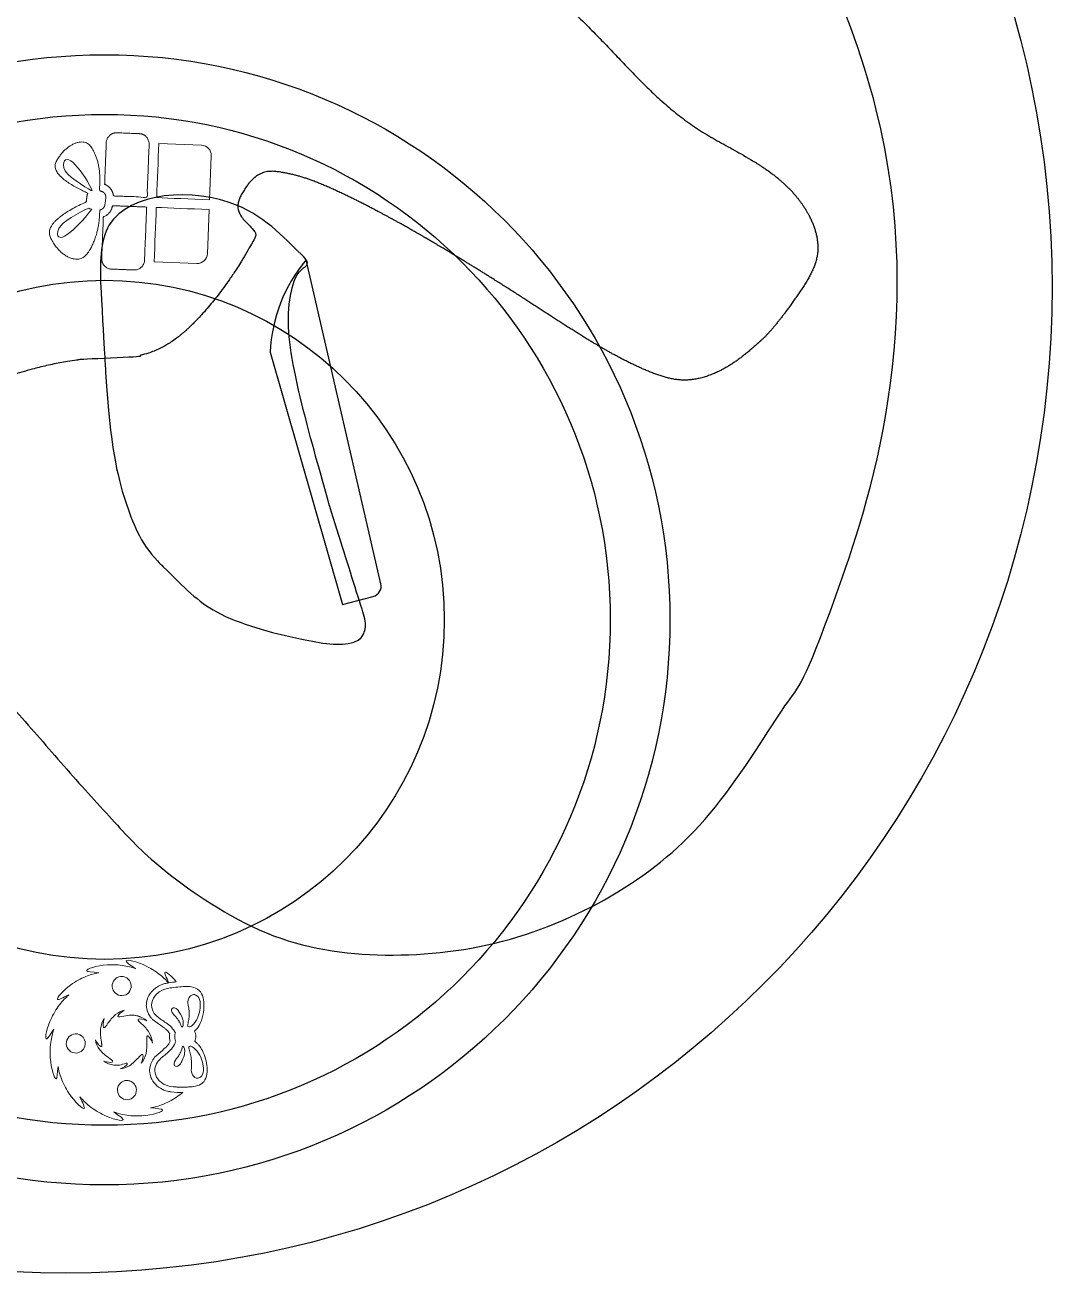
# Model space of a CAD drawing. Header units: inches. Extents: x 17704.8 to 17804.7, y 16344.8 to 16384.9.
# Drawn here: x 17776.35 to 17782.34, y 16364.52 to 16371.81 of the extents above; entities that cross this region are included whole.
import ezdxf

# ---------------------------------------------------------------- set-up
doc = ezdxf.new("R2010")
doc.units = ezdxf.units.IN
doc.header["$MEASUREMENT"] = 0
doc.layers.add('Layer 1', color=7, linetype='Continuous')

msp = doc.modelspace()

# ---------------------------------------------------------------- linework, layer by layer
at = {"color": 3, "linetype": 'ByBlock'}
msp.add_lwpolyline([(17777.7783, 16369.8961), (17778.2009, 16368.4238), (17778.3792, 16368.4716, 0.403566), (17778.424, 16368.546), (17777.9883, 16370.4355, 0.165458)], format="xyb", close=True, dxfattribs=at)
at = {"color": 6, "linetype": 'ByBlock'}
msp.add_circle((17776.5873, 16370.2749), 5.75, dxfattribs=at)
at = {"color": 1, "linetype": 'ByBlock'}
msp.add_circle((17776.8128, 16368.3353), 3.2967, dxfattribs=at)
at = {"color": 4, "linetype": 'ByBlock'}
for radius in [2.9486, 1.9809]:
    msp.add_circle((17776.8128, 16368.3353), radius, dxfattribs=at)
at = {"color": 6, "linetype": 'ByBlock'}
msp.add_rational_spline([(17777.6136, 16370.82), (17777.6914, 16370.9603), (17777.8911, 16370.9535), (17778.2121, 16370.8261), (17778.7303, 16370.5457), (17779.3499, 16370.1533), (17779.835, 16369.8316), (17780.2418, 16369.6932), (17780.4831, 16369.8199), (17780.6207, 16369.9472), (17780.6603, 16369.9829), (17780.7304, 16370.0568), (17780.8391, 16370.2026), (17781.0282, 16370.4924), (17780.8161, 16370.9401), (17780.1695, 16371.1872), (17779.7705, 16371.6765), (17779.303, 16372.1073), (17778.9921, 16372.4726), (17778.6218, 16372.9293), (17778.2621, 16373.4665), (17777.5928, 16373.8049), (17777.0284, 16373.7727), (17776.6936, 16373.7002), (17776.6147, 16373.6793), (17776.5793, 16373.7021), (17776.4203, 16373.8198), (17776.156, 16374.2823), (17776.8162, 16374.3877), (17776.7678, 16374.9727), (17776.2897, 16374.8693), (17776.1364, 16374.542), (17775.6974, 16374.6582), (17775.7957, 16374.8979), (17775.8787, 16375.0599), (17777.1229, 16375.2441), (17778.3218, 16374.9497), (17779.32, 16374.2662), (17781.2376, 16372.9533), (17781.9339, 16370.7362), (17781.1113, 16368.5627), (17781.0597, 16368.4324), (17780.769, 16367.6986), (17779.8689, 16366.4226), (17777.1908, 16366.1777), (17776.3373, 16368.035), (17775.3287, 16368.6339), (17775.1012, 16368.7288), (17775.0388, 16368.7548), (17774.9958, 16368.807), (17774.9822, 16368.8733), (17774.9687, 16368.9396), (17774.9877, 16369.0045), (17775.0349, 16369.0529), (17775.3066, 16369.3319), (17775.5997, 16369.509), (17775.9564, 16369.6572), (17776.4892, 16369.8369), (17776.7095, 16369.856), (17776.9343, 16369.861), (17777.1193, 16369.8844), (17777.3001, 16370.014), (17777.492, 16370.2448), (17777.607, 16370.4168), (17777.6723, 16370.5325), (17777.6909, 16370.5653), (17777.7133, 16370.6074), (17777.5658, 16370.6876), (17777.5948, 16370.7896), (17777.6136, 16370.82)], [1, 1, 1, 1, 1, 1, 1, 1, 1, 1, 1, 1, 1, 1, 1, 1, 1, 1, 1, 1, 1, 1, 1, 1, 1, 1, 1, 1, 1, 1, 1, 1, 1, 1, 1, 0.885228544591, 0.920366118565, 1, 0.857481318467, 0.857481318467, 1, 1, 1, 1, 1, 1, 1, 1, 0.922497371663, 0.922497371663, 1, 0.922497371663, 0.922497371663, 1, 1, 1, 1, 1, 1, 1, 1, 1, 1, 1, 1, 1, 1, 1, 1, 1], degree=3, knots=[0, 0, 0, 0, 1.710387, 4.54001, 9.272422, 15.04233, 20.432762, 21.98995, 25.54254, 26.925176, 26.925176, 26.925176, 29.579626, 31.525456, 34.165646, 38.961754, 45.455559, 49.017588, 52.704216, 56.447516, 61.786876, 66.480898, 72.083872, 73.845241, 73.845241, 73.845241, 73.972394, 74.426244, 74.978713, 75.30928, 75.668833, 76.039993, 76.277563, 76.697495, 76.697495, 76.697495, 77.441905, 77.441905, 77.441905, 78.774155, 78.774155, 78.774155, 79.177587, 81.045537, 82.942634, 85.637435, 86.087993, 86.087993, 86.087993, 87.06197, 87.06197, 87.06197, 88.035948, 88.035948, 88.035948, 93.861676, 95.375634, 96.295981, 96.330561, 96.330561, 96.330561, 96.876234, 97.237002, 97.395151, 97.395151, 97.395151, 97.458018, 97.674056, 97.76577, 97.76577, 97.76577, 97.76577], dxfattribs=at)
at = {"color": 3, "linetype": 'ByBlock'}
msp.add_open_spline([(17777.9767, 16370.4508), (17778.0112, 16370.4103), (17777.9384, 16370.3792), (17777.8696, 16370.1726), (17777.889, 16369.8446), (17778.1229, 16369.0045), (17778.1229, 16369.0045), (17778.1229, 16369.0045), (17778.3011, 16368.4375), (17778.3414, 16368.3118), (17778.3192, 16368.2312), (17778.22, 16368.1735), (17777.8869, 16368.2321), (17777.4416, 16368.3523), (17777.273, 16368.5281), (17777.0272, 16368.7704), (17776.9142, 16369.0577), (17776.8431, 16369.3558), (17776.8137, 16369.8641), (17776.7906, 16370.2775), (17776.7866, 16370.4112), (17776.7743, 16370.8178), (17777.5992, 16370.8777), (17777.8813, 16370.5392), (17777.9767, 16370.4508)], degree=3, knots=[0, 0, 0, 0, 0.437057, 1.614889, 4.555646, 7.531403, 11.515694, 14.296218, 16.228338, 16.943106, 17.234439, 17.995862, 20.484669, 24.616714, 28.191097, 28.503366, 31.385061, 35.014338, 35.364036, 35.364036, 35.364036, 37.969883, 43.290805, 47.107409, 47.107409, 47.107409, 47.107409], dxfattribs=at)
at = {"layer": 'Layer 1', "color": 2, "lineweight": 0}
for points, weights, knots in [([(17777.016, 16371.1713), (17777.016, 16371.1713), (17776.8843, 16371.1765), (17776.8843, 16371.1765), (17776.8518, 16371.1778), (17776.8241, 16371.1521), (17776.8228, 16371.1194), (17776.8228, 16371.1194), (17776.8132, 16370.8754), (17776.8132, 16370.8754), (17776.8426, 16370.8644), (17776.8617, 16370.8394), (17776.8645, 16370.808), (17776.9298, 16370.8055), (17776.9951, 16370.8029), (17777.0604, 16370.8003), (17777.0604, 16370.8003), (17777.0727, 16371.1095), (17777.0727, 16371.1095), (17777.074, 16371.1422), (17777.0485, 16371.17), (17777.016, 16371.1713)], [1, 1, 1, 1, 1, 1, 1, 1, 1, 1, 0.897236636916, 0.897236636916, 1, 1, 1, 1, 1, 1, 1, 1, 1, 1], [0, 0, 0, 0, 1, 1, 1, 2, 2, 2, 3, 3, 3, 4.125261, 4.125261, 4.125261, 5.125261, 5.125261, 5.125261, 6.125261, 6.125261, 6.125261, 7.125261, 7.125261, 7.125261, 7.125261]), ([(17776.5308, 16371.0085), (17776.4922, 16370.9362), (17776.631, 16370.8617), (17776.7153, 16370.8243), (17776.7131, 16370.8205), (17776.7116, 16370.8165), (17776.7109, 16370.8119), (17776.7109, 16370.8119), (17776.7054, 16370.7731), (17776.7054, 16370.7731), (17776.6098, 16370.7302), (17776.4605, 16370.6483), (17776.4961, 16370.5687), (17776.5478, 16370.4532), (17776.6555, 16370.406), (17776.7057, 16370.4643), (17776.747, 16370.5125), (17776.7838, 16370.6062), (17776.7845, 16370.726), (17776.8005, 16370.7281), (17776.8119, 16370.7395), (17776.8142, 16370.7555), (17776.8166, 16370.7695), (17776.8187, 16370.7837), (17776.8203, 16370.7979), (17776.822, 16370.8173), (17776.81, 16370.8327), (17776.7907, 16370.8356), (17776.7876, 16370.8361), (17776.7844, 16370.8365), (17776.7813, 16370.8369), (17776.7966, 16370.9583), (17776.7671, 16371.0539), (17776.7288, 16371.1008), (17776.6868, 16371.1523), (17776.5853, 16371.1106), (17776.5308, 16371.0085)], [1, 1, 1, 1, 1, 1, 1, 1, 1, 1, 1, 1, 1, 1, 1, 1, 1, 1, 1, 0.865917913599, 0.865917913599, 1, 0.999749960957, 0.999749960957, 1, 0.818790837186, 0.818790837186, 1, 0.999822457114, 0.999822457114, 1, 1, 1, 1, 1, 1, 1], [0, 0, 0, 0, 1, 1, 1, 2, 2, 2, 3, 3, 3, 4, 4, 4, 5, 5, 5, 6, 6, 6, 7.290741, 7.290741, 7.290741, 7.34552, 7.34552, 7.34552, 8.855768, 8.855768, 8.855768, 8.901927, 8.901927, 8.901927, 9.901927, 9.901927, 9.901927, 10.901927, 10.901927, 10.901927, 10.901927]), ([(17776.796, 16370.443), (17776.7947, 16370.4103), (17776.8203, 16370.3826), (17776.8528, 16370.3813), (17776.8528, 16370.3813), (17776.9844, 16370.3761), (17776.9844, 16370.3761), (17777.017, 16370.3748), (17777.0446, 16370.4005), (17777.0459, 16370.4331), (17777.0459, 16370.4331), (17777.0582, 16370.7432), (17777.0582, 16370.7432), (17776.9916, 16370.7458), (17776.9251, 16370.7484), (17776.8585, 16370.7511), (17776.8584, 16370.7502), (17776.8582, 16370.7493), (17776.8581, 16370.7484), (17776.8535, 16370.7186), (17776.8342, 16370.6954), (17776.8056, 16370.6856), (17776.8036, 16370.6351), (17776.796, 16370.443), (17776.796, 16370.443)], [1, 1, 1, 1, 1, 1, 1, 1, 1, 1, 1, 1, 1, 1, 1, 1, 0.999999127394, 0.999999127394, 1, 0.904100315766, 0.904100315766, 1, 1, 1, 1], [0, 0, 0, 0, 1, 1, 1, 2, 2, 2, 3, 3, 3, 4, 4, 4, 5, 5, 5, 5.003236, 5.003236, 5.003236, 6.089282, 6.089282, 6.089282, 6.957899, 6.957899, 6.957899, 6.957899])]:
    msp.add_rational_spline(points, weights, degree=3, knots=knots, dxfattribs=at)
for points, knots in [([(17777.3782, 16371.1045), (17777.3782, 16371.1045), (17777.1292, 16371.1144), (17777.1292, 16371.1144), (17777.125, 16371.0089), (17777.1208, 16370.9035), (17777.1166, 16370.7981), (17777.1957, 16370.7949), (17777.3101, 16370.7904), (17777.4246, 16370.7859), (17777.4246, 16370.7859), (17777.4348, 16371.0429), (17777.4348, 16371.0429), (17777.4361, 16371.0754), (17777.4105, 16371.1032), (17777.3782, 16371.1045)], [0, 0, 0, 0, 1, 1, 1, 2, 2, 2, 3, 3, 3, 4, 4, 4, 5, 5, 5, 5]), ([(17776.5746, 16370.9721), (17776.5655, 16371.0221), (17776.5949, 16371.0352), (17776.6287, 16371.0032), (17776.6618, 16370.9722), (17776.7081, 16370.9116), (17776.7401, 16370.8412), (17776.7384, 16370.8409), (17776.7368, 16370.8406), (17776.7352, 16370.8401), (17776.7039, 16370.8576), (17776.5826, 16370.9285), (17776.5746, 16370.9721)], [0, 0, 0, 0, 1, 1, 1, 2, 2, 2, 3, 3, 3, 4, 4, 4, 4]), ([(17776.7379, 16370.7312), (17776.6903, 16370.6662), (17776.6339, 16370.6116), (17776.5953, 16370.5829), (17776.5525, 16370.551), (17776.5245, 16370.5656), (17776.5456, 16370.6174), (17776.561, 16370.6556), (17776.6659, 16370.7107), (17776.7204, 16370.7373), (17776.7245, 16370.7345), (17776.7292, 16370.7325), (17776.7345, 16370.7317), (17776.7345, 16370.7317), (17776.7379, 16370.7312), (17776.7379, 16370.7312)], [0, 0, 0, 0, 1, 1, 1, 2, 2, 2, 3, 3, 3, 4, 4, 4, 5, 5, 5, 5]), ([(17777.4121, 16370.4709), (17777.4121, 16370.4709), (17777.4223, 16370.7287), (17777.4223, 16370.7287), (17777.3079, 16370.7333), (17777.1934, 16370.7378), (17777.1144, 16370.7409), (17777.1102, 16370.6352), (17777.106, 16370.5295), (17777.1018, 16370.4239), (17777.1018, 16370.4239), (17777.3508, 16370.414), (17777.3508, 16370.414), (17777.3832, 16370.4127), (17777.4108, 16370.4384), (17777.4121, 16370.4709)], [0, 0, 0, 0, 1, 1, 1, 2, 2, 2, 3, 3, 3, 4, 4, 4, 5, 5, 5, 5]), ([(17777.0808, 16366.0177), (17777.0714, 16366.0299), (17777.0646, 16366.0431), (17777.0606, 16366.0571), (17777.059, 16366.0627), (17777.0579, 16366.0683), (17777.0572, 16366.074), (17777.0569, 16366.0767), (17777.0565, 16366.0794), (17777.0564, 16366.0821), (17777.0562, 16366.0853), (17777.0562, 16366.0885), (17777.0563, 16366.0917), (17777.0576, 16366.128), (17777.0771, 16366.1628), (17777.1098, 16366.1871), (17777.1116, 16366.1885), (17777.1135, 16366.1898), (17777.1153, 16366.1911), (17777.1305, 16366.2016), (17777.1475, 16366.2084), (17777.165, 16366.213), (17777.1719, 16366.2148), (17777.1788, 16366.2162), (17777.1858, 16366.2174), (17777.1771, 16366.2277), (17777.1621, 16366.2435), (17777.1424, 16366.26), (17777.1192, 16366.2795), (17777.0895, 16366.2991), (17777.0596, 16366.3139), (17776.9997, 16366.344), (17776.9412, 16366.3554), (17776.938, 16366.3462), (17776.9354, 16366.3395), (17776.9608, 16366.3231), (17776.9929, 16366.3004), (17776.9927, 16366.3005), (17776.9925, 16366.3006), (17776.9923, 16366.3006), (17776.9812, 16366.305), (17776.9575, 16366.3127), (17776.9278, 16366.3177), (17776.8981, 16366.3228), (17776.8627, 16366.3248), (17776.8296, 16366.3225), (17776.7629, 16366.3182), (17776.7067, 16366.2983), (17776.7084, 16366.2887), (17776.7095, 16366.2816), (17776.7395, 16366.2802), (17776.7784, 16366.2769), (17776.7783, 16366.2768), (17776.7781, 16366.2768), (17776.7779, 16366.2768), (17776.7661, 16366.2749), (17776.7418, 16366.2696), (17776.7136, 16366.2588), (17776.6854, 16366.2482), (17776.6538, 16366.2319), (17776.6263, 16366.2131), (17776.5707, 16366.1755), (17776.5318, 16366.1298), (17776.538, 16366.1223), (17776.5425, 16366.1167), (17776.5691, 16366.1307), (17776.6045, 16366.1476), (17776.6044, 16366.1475), (17776.6042, 16366.1474), (17776.6041, 16366.1473), (17776.5948, 16366.1396), (17776.5764, 16366.1227), (17776.5573, 16366.0991), (17776.5381, 16366.0755), (17776.5188, 16366.0454), (17776.5043, 16366.0151), (17776.4747, 16365.9544), (17776.4636, 16365.8949), (17776.4726, 16365.8917), (17776.4793, 16365.889), (17776.4954, 16365.9148), (17776.5177, 16365.9473), (17776.5176, 16365.9471), (17776.5176, 16365.947), (17776.5175, 16365.9468), (17776.5132, 16365.9355), (17776.5056, 16365.9114), (17776.5007, 16365.8813), (17776.4957, 16365.8511), (17776.4939, 16365.8152), (17776.4962, 16365.7816), (17776.5006, 16365.7139), (17776.5202, 16365.6568), (17776.5296, 16365.6585), (17776.5367, 16365.6596), (17776.538, 16365.6901), (17776.5412, 16365.7297), (17776.5413, 16365.7294), (17776.5413, 16365.7293), (17776.5413, 16365.7291), (17776.5432, 16365.7171), (17776.5485, 16365.6924), (17776.5591, 16365.6638), (17776.5696, 16365.6351), (17776.5857, 16365.603), (17776.6043, 16365.5751), (17776.6414, 16365.5186), (17776.6865, 16365.4791), (17776.6938, 16365.4853), (17776.6994, 16365.4899), (17776.6855, 16365.517), (17776.6688, 16365.5529), (17776.6689, 16365.5527), (17776.669, 16365.5526), (17776.6691, 16365.5524), (17776.6768, 16365.543), (17776.6935, 16365.5243), (17776.7168, 16365.5049), (17776.74, 16365.4853), (17776.7697, 16365.4657), (17776.7996, 16365.4509), (17776.8595, 16365.4208), (17776.918, 16365.4094), (17776.9212, 16365.4185), (17776.9238, 16365.4253), (17776.8984, 16365.4418), (17776.8663, 16365.4644), (17776.8665, 16365.4644), (17776.8666, 16365.4643), (17776.8668, 16365.4642), (17776.878, 16365.4599), (17776.9017, 16365.4521), (17776.9314, 16365.4471), (17776.9611, 16365.442), (17776.9965, 16365.44), (17777.0296, 16365.4423), (17777.0963, 16365.4467), (17777.1525, 16365.4665), (17777.1508, 16365.4761), (17777.1497, 16365.4833), (17777.1196, 16365.4846), (17777.0807, 16365.488), (17777.0809, 16365.488), (17777.0811, 16365.488), (17777.0813, 16365.4881), (17777.0931, 16365.4899), (17777.1174, 16365.4953), (17777.1456, 16365.506), (17777.1738, 16365.5166), (17777.2053, 16365.5329), (17777.2329, 16365.5517), (17777.2459, 16365.5606), (17777.258, 16365.5698), (17777.2689, 16365.579), (17777.2685, 16365.579), (17777.2682, 16365.579), (17777.2679, 16365.579), (17777.2467, 16365.5787), (17777.2241, 16365.5785), (17777.2018, 16365.5814), (17777.1944, 16365.5824), (17777.187, 16365.5838), (17777.1797, 16365.5857), (17777.1654, 16365.5892), (17777.1515, 16365.5946), (17777.1385, 16365.6027), (17777.109, 16365.6204), (17777.0881, 16365.647), (17777.0796, 16365.6769), (17777.0782, 16365.6819), (17777.077, 16365.6869), (17777.0763, 16365.692), (17777.0759, 16365.6952), (17777.0756, 16365.6984), (17777.0754, 16365.7015), (17777.0751, 16365.7079), (17777.0755, 16365.7142), (17777.0763, 16365.7205), (17777.0791, 16365.7431), (17777.0888, 16365.7647), (17777.1048, 16365.7838), (17777.1595, 16365.8325), (17777.1701, 16365.841), (17777.1787, 16365.8506), (17777.185, 16365.8583), (17777.1905, 16365.8667), (17777.1957, 16365.8768), (17777.1934, 16365.8842), (17777.1919, 16365.8919), (17777.1915, 16365.9), (17777.1911, 16365.9072), (17777.1916, 16365.9141), (17777.1928, 16365.9209), (17777.1869, 16365.9299), (17777.1808, 16365.9374), (17777.174, 16365.9441), (17777.1718, 16365.9461), (17777.1694, 16365.9481), (17777.167, 16365.9501), (17777.1587, 16365.9565), (17777.1496, 16365.9625), (17777.0931, 16366.0039), (17777.0886, 16366.0083), (17777.0844, 16366.0129), (17777.0808, 16366.0177)], [0, 0, 0, 0, 1, 1, 1, 2, 2, 2, 3, 3, 3, 4, 4, 4, 5, 5, 5, 6, 6, 6, 7, 7, 7, 8, 8, 8, 9, 9, 9, 10, 10, 10, 11, 11, 11, 12, 12, 12, 13, 13, 13, 14, 14, 14, 15, 15, 15, 16, 16, 16, 17, 17, 17, 18, 18, 18, 19, 19, 19, 20, 20, 20, 21, 21, 21, 22, 22, 22, 23, 23, 23, 24, 24, 24, 25, 25, 25, 26, 26, 26, 27, 27, 27, 28, 28, 28, 29, 29, 29, 30, 30, 30, 31, 31, 31, 32, 32, 32, 33, 33, 33, 34, 34, 34, 35, 35, 35, 36, 36, 36, 37, 37, 37, 38, 38, 38, 39, 39, 39, 40, 40, 40, 41, 41, 41, 42, 42, 42, 43, 43, 43, 44, 44, 44, 45, 45, 45, 46, 46, 46, 47, 47, 47, 48, 48, 48, 49, 49, 49, 50, 50, 50, 51, 51, 51, 52, 52, 52, 53, 53, 53, 54, 54, 54, 55, 55, 55, 56, 56, 56, 57, 57, 57, 58, 58, 58, 59, 59, 59, 60, 60, 60, 61, 61, 61, 62, 62, 62, 63, 63, 63, 64, 64, 64, 65, 65, 65, 66, 66, 66, 67, 67, 67, 68, 68, 68, 68]), ([(17777.1654, 16366.2795), (17777.1601, 16366.2752), (17777.1723, 16366.2507), (17777.1877, 16366.2178), (17777.2022, 16366.2202), (17777.2168, 16366.2216), (17777.2308, 16366.2229), (17777.2005, 16366.2608), (17777.1711, 16366.2844), (17777.1654, 16366.2795)], [0, 0, 0, 0, 1, 1, 1, 2, 2, 2, 3, 3, 3, 3]), ([(17776.9512, 16366.2394), (17776.9608, 16366.2298), (17776.9671, 16366.2168), (17776.9679, 16366.202), (17776.9694, 16366.171), (17776.946, 16366.1447), (17776.9154, 16366.1432), (17776.8849, 16366.1416), (17776.8589, 16366.1655), (17776.8574, 16366.1965), (17776.8559, 16366.2261), (17776.8773, 16366.2515), (17776.906, 16366.2549), (17776.9072, 16366.2551), (17776.9085, 16366.2553), (17776.9098, 16366.2553), (17776.9258, 16366.2561), (17776.9405, 16366.2499), (17776.9512, 16366.2394)], [0, 0, 0, 0, 1, 1, 1, 2, 2, 2, 3, 3, 3, 4, 4, 4, 5, 5, 5, 6, 6, 6, 6]), ([(17777.201, 16366.1885), (17777.1994, 16366.1882), (17777.1977, 16366.188), (17777.1961, 16366.1877), (17777.174, 16366.1842), (17777.1525, 16366.1785), (17777.1347, 16366.1669), (17777.1323, 16366.1655), (17777.1301, 16366.1638), (17777.1278, 16366.1621), (17777.0919, 16366.1354), (17777.0788, 16366.0959), (17777.0918, 16366.0604), (17777.0969, 16366.0463), (17777.106, 16366.0328), (17777.1197, 16366.021), (17777.1259, 16366.0156), (17777.1324, 16366.0108), (17777.1391, 16366.0062), (17777.1476, 16366.0003), (17777.1564, 16365.9948), (17777.1649, 16365.9891), (17777.1754, 16365.9823), (17777.1856, 16365.9751), (17777.1949, 16365.9667), (17777.1949, 16365.9667), (17777.1949, 16365.9667), (17777.1949, 16365.9666), (17777.2058, 16365.9559), (17777.2145, 16365.9442), (17777.2222, 16365.9316), (17777.2233, 16365.9297), (17777.2244, 16365.9279), (17777.2255, 16365.926), (17777.2246, 16365.9236), (17777.224, 16365.9211), (17777.2234, 16365.9186), (17777.2222, 16365.9131), (17777.2216, 16365.9074), (17777.2219, 16365.9016), (17777.2222, 16365.8957), (17777.2233, 16365.8901), (17777.2251, 16365.8847), (17777.2262, 16365.8816), (17777.2275, 16365.8786), (17777.229, 16365.8757), (17777.2278, 16365.873), (17777.2266, 16365.8703), (17777.2253, 16365.8677), (17777.2192, 16365.855), (17777.212, 16365.843), (17777.2029, 16365.8317), (17777.2025, 16365.8313), (17777.2021, 16365.8307), (17777.2017, 16365.8302), (17777.1868, 16365.8135), (17777.1684, 16365.8007), (17777.1511, 16365.7861), (17777.1446, 16365.7807), (17777.1382, 16365.775), (17777.1323, 16365.7687), (17777.1281, 16365.7642), (17777.1246, 16365.7596), (17777.1214, 16365.7549), (17777.1131, 16365.7426), (17777.1082, 16365.7297), (17777.1066, 16365.7167), (17777.1024, 16365.6833), (17777.1196, 16365.65), (17777.1545, 16365.6291), (17777.1586, 16365.6266), (17777.1628, 16365.6244), (17777.1672, 16365.6225), (17777.1862, 16365.6141), (17777.2078, 16365.6111), (17777.2297, 16365.6102), (17777.2328, 16365.6101), (17777.2359, 16365.61), (17777.239, 16365.6099), (17777.2409, 16365.6099), (17777.2428, 16365.6098), (17777.2447, 16365.6098), (17777.2599, 16365.6097), (17777.275, 16365.6101), (17777.289, 16365.61), (17777.2931, 16365.61), (17777.2975, 16365.6101), (17777.3018, 16365.6102), (17777.3294, 16365.6111), (17777.3598, 16365.6149), (17777.3819, 16365.6327), (17777.4089, 16365.6534), (17777.4133, 16365.6911), (17777.4104, 16365.7232), (17777.4073, 16365.7573), (17777.3989, 16365.7928), (17777.3828, 16365.8235), (17777.3776, 16365.8334), (17777.3716, 16365.8428), (17777.3648, 16365.8515), (17777.3615, 16365.8555), (17777.3581, 16365.8594), (17777.3545, 16365.8631), (17777.3496, 16365.8681), (17777.3444, 16365.8727), (17777.3387, 16365.877), (17777.3432, 16365.8863), (17777.3455, 16365.8967), (17777.345, 16365.9077), (17777.3445, 16365.9176), (17777.3416, 16365.9268), (17777.3372, 16365.935), (17777.3478, 16365.9451), (17777.3565, 16365.9567), (17777.3637, 16365.9692), (17777.3848, 16366.0062), (17777.3922, 16366.0516), (17777.3919, 16366.094), (17777.3915, 16366.1263), (17777.3833, 16366.1633), (17777.3544, 16366.1812), (17777.3269, 16366.1992), (17777.2901, 16366.1973), (17777.2597, 16366.1945), (17777.2573, 16366.1942), (17777.2548, 16366.194), (17777.2522, 16366.1937), (17777.2372, 16366.1923), (17777.2213, 16366.1911), (17777.2053, 16366.189), (17777.2039, 16366.1888), (17777.2024, 16366.1886), (17777.201, 16366.1885)], [0, 0, 0, 0, 1, 1, 1, 2, 2, 2, 3, 3, 3, 4, 4, 4, 5, 5, 5, 6, 6, 6, 7, 7, 7, 8, 8, 8, 9, 9, 9, 10, 10, 10, 11, 11, 11, 12, 12, 12, 13, 13, 13, 14, 14, 14, 15, 15, 15, 16, 16, 16, 17, 17, 17, 18, 18, 18, 19, 19, 19, 20, 20, 20, 21, 21, 21, 22, 22, 22, 23, 23, 23, 24, 24, 24, 25, 25, 25, 26, 26, 26, 27, 27, 27, 28, 28, 28, 29, 29, 29, 30, 30, 30, 31, 31, 31, 32, 32, 32, 33, 33, 33, 34, 34, 34, 35, 35, 35, 36, 36, 36, 37, 37, 37, 38, 38, 38, 39, 39, 39, 40, 40, 40, 41, 41, 41, 42, 42, 42, 43, 43, 43, 44, 44, 44, 44]), ([(17777.3694, 16366.0698), (17777.3679, 16366.0553), (17777.3645, 16366.0385), (17777.3586, 16366.0227), (17777.3573, 16366.019), (17777.3559, 16366.0154), (17777.3543, 16366.0119), (17777.3458, 16365.993), (17777.3336, 16365.9775), (17777.3227, 16365.9686), (17777.3227, 16365.9685), (17777.3227, 16365.9685), (17777.3226, 16365.9685), (17777.3183, 16365.9649), (17777.3142, 16365.9623), (17777.3106, 16365.9607), (17777.3101, 16365.961), (17777.3096, 16365.9612), (17777.309, 16365.9615), (17777.3087, 16365.9616), (17777.3084, 16365.9617), (17777.3081, 16365.9618), (17777.3045, 16365.9634), (17777.3008, 16365.9647), (17777.2969, 16365.9656), (17777.2966, 16365.9701), (17777.2979, 16365.9764), (17777.2995, 16365.984), (17777.3003, 16365.9877), (17777.3011, 16365.9919), (17777.302, 16365.9961), (17777.3037, 16366.0053), (17777.3052, 16366.0154), (17777.3058, 16366.0257), (17777.3058, 16366.0259), (17777.3058, 16366.0261), (17777.3058, 16366.0263), (17777.3078, 16366.0565), (17777.3004, 16366.0885), (17777.2988, 16366.0994), (17777.2986, 16366.1012), (17777.2986, 16366.103), (17777.2985, 16366.1049), (17777.298, 16366.1244), (17777.3078, 16366.1433), (17777.3252, 16366.1484), (17777.3334, 16366.1508), (17777.3421, 16366.1487), (17777.3497, 16366.1435), (17777.3594, 16366.1368), (17777.3673, 16366.1248), (17777.3694, 16366.109), (17777.3703, 16366.1021), (17777.3712, 16366.0877), (17777.3694, 16366.0698)], [0, 0, 0, 0, 1, 1, 1, 2, 2, 2, 3, 3, 3, 4, 4, 4, 5, 5, 5, 6, 6, 6, 7, 7, 7, 8, 8, 8, 9, 9, 9, 10, 10, 10, 11, 11, 11, 12, 12, 12, 13, 13, 13, 14, 14, 14, 15, 15, 15, 16, 16, 16, 17, 17, 17, 18, 18, 18, 18]), ([(17777.2573, 16365.9723), (17777.2553, 16365.9778), (17777.2523, 16365.9844), (17777.2485, 16365.9911), (17777.2474, 16365.9929), (17777.2462, 16365.9948), (17777.245, 16365.9967), (17777.2419, 16366.0016), (17777.2383, 16366.0064), (17777.2347, 16366.0109), (17777.2255, 16366.0223), (17777.2161, 16366.0318), (17777.2125, 16366.036), (17777.2027, 16366.0473), (17777.1993, 16366.0619), (17777.2062, 16366.069), (17777.2131, 16366.0761), (17777.2282, 16366.0726), (17777.2393, 16366.0597), (17777.2402, 16366.0587), (17777.2414, 16366.0573), (17777.2426, 16366.0556), (17777.2496, 16366.0464), (17777.2618, 16366.0279), (17777.268, 16366.0071), (17777.269, 16366.0038), (17777.2698, 16366.0005), (17777.2704, 16365.9971), (17777.272, 16365.9884), (17777.2723, 16365.9799), (17777.2711, 16365.9733), (17777.2706, 16365.9701), (17777.2697, 16365.9675), (17777.2688, 16365.9654), (17777.2686, 16365.9647), (17777.2683, 16365.964), (17777.268, 16365.9635), (17777.2666, 16365.9609), (17777.265, 16365.9594), (17777.2638, 16365.9596), (17777.2627, 16365.9598), (17777.2618, 16365.9611), (17777.261, 16365.9629), (17777.26, 16365.9649), (17777.259, 16365.9678), (17777.2577, 16365.9712), (17777.2576, 16365.9716), (17777.2574, 16365.9719), (17777.2573, 16365.9723)], [0, 0, 0, 0, 1, 1, 1, 2, 2, 2, 3, 3, 3, 4, 4, 4, 5, 5, 5, 6, 6, 6, 7, 7, 7, 8, 8, 8, 9, 9, 9, 10, 10, 10, 11, 11, 11, 12, 12, 12, 13, 13, 13, 14, 14, 14, 15, 15, 15, 16, 16, 16, 16]), ([(17776.9389, 16365.7497), (17776.9094, 16365.7378), (17776.8879, 16365.7355), (17776.8674, 16365.738), (17776.8446, 16365.7405), (17776.824, 16365.7492), (17776.8082, 16365.7602), (17776.8139, 16365.7584), (17776.8193, 16365.7571), (17776.8243, 16365.7561), (17776.8448, 16365.7522), (17776.8584, 16365.7536), (17776.8598, 16365.7582), (17776.8612, 16365.7631), (17776.8504, 16365.7709), (17776.835, 16365.7821), (17776.8196, 16365.7932), (17776.7998, 16365.8084), (17776.7853, 16365.8271), (17776.771, 16365.8452), (17776.7625, 16365.8661), (17776.7589, 16365.8853), (17776.7617, 16365.88), (17776.7646, 16365.8751), (17776.7675, 16365.8709), (17776.7699, 16365.8672), (17776.7723, 16365.864), (17776.7746, 16365.8612), (17776.7746, 16365.8611), (17776.7746, 16365.8611), (17776.7747, 16365.8611), (17776.7757, 16365.8598), (17776.7767, 16365.8586), (17776.7777, 16365.8575), (17776.7778, 16365.8574), (17776.7779, 16365.8573), (17776.778, 16365.8572), (17776.7795, 16365.8555), (17776.7809, 16365.854), (17776.7823, 16365.8527), (17776.7836, 16365.8514), (17776.7849, 16365.8503), (17776.7861, 16365.8495), (17776.7862, 16365.8494), (17776.7863, 16365.8493), (17776.7864, 16365.8493), (17776.7869, 16365.8489), (17776.7874, 16365.8486), (17776.7879, 16365.8483), (17776.7883, 16365.848), (17776.7888, 16365.8478), (17776.7892, 16365.8476), (17776.7895, 16365.8474), (17776.7899, 16365.8472), (17776.7903, 16365.8471), (17776.7907, 16365.8469), (17776.7912, 16365.8468), (17776.7916, 16365.8467), (17776.7919, 16365.8467), (17776.7921, 16365.8466), (17776.7923, 16365.8466), (17776.793, 16365.8466), (17776.7936, 16365.8467), (17776.794, 16365.8469), (17776.7945, 16365.8472), (17776.7949, 16365.8477), (17776.7953, 16365.8482), (17776.7954, 16365.8484), (17776.7955, 16365.8486), (17776.7956, 16365.8489), (17776.7958, 16365.8493), (17776.7959, 16365.8497), (17776.796, 16365.8503), (17776.7961, 16365.8506), (17776.7962, 16365.8509), (17776.7962, 16365.8513), (17776.7963, 16365.8519), (17776.7964, 16365.8525), (17776.7964, 16365.8531), (17776.7964, 16365.8536), (17776.7965, 16365.854), (17776.7965, 16365.8545), (17776.7965, 16365.8552), (17776.7964, 16365.856), (17776.7964, 16365.8569), (17776.7963, 16365.8578), (17776.7963, 16365.8589), (17776.7962, 16365.86), (17776.7961, 16365.8607), (17776.7961, 16365.8614), (17776.796, 16365.8622), (17776.7959, 16365.8632), (17776.7957, 16365.8642), (17776.7956, 16365.8652), (17776.7955, 16365.8658), (17776.7954, 16365.8664), (17776.7953, 16365.867), (17776.7952, 16365.8682), (17776.795, 16365.8694), (17776.7948, 16365.8706), (17776.7948, 16365.8707), (17776.7948, 16365.8709), (17776.7948, 16365.871), (17776.7942, 16365.8743), (17776.7937, 16365.8778), (17776.7931, 16365.8816), (17776.7899, 16365.9005), (17776.7865, 16365.9254), (17776.7893, 16365.949), (17776.7917, 16365.9721), (17776.8003, 16365.993), (17776.8111, 16366.009), (17776.8094, 16366.0032), (17776.8081, 16365.9978), (17776.8071, 16365.9927), (17776.8032, 16365.9719), (17776.8047, 16365.9581), (17776.8093, 16365.9567), (17776.8141, 16365.9552), (17776.8217, 16365.9662), (17776.8327, 16365.9818), (17776.8437, 16365.9974), (17776.8586, 16366.0175), (17776.877, 16366.0322), (17776.893, 16366.0452), (17776.9112, 16366.0535), (17776.9284, 16366.0577), (17776.9235, 16366.0549), (17776.919, 16366.0522), (17776.915, 16366.0494), (17776.8974, 16366.0372), (17776.8886, 16366.0263), (17776.8909, 16366.0219), (17776.8934, 16366.0173), (17776.9067, 16366.0197), (17776.9258, 16366.0229), (17776.9555, 16366.0306), (17776.9802, 16366.031), (17777.003, 16366.0253), (17777.0253, 16366.0201), (17777.0446, 16366.0089), (17777.059, 16365.9961), (17777.0536, 16365.9985), (17777.0484, 16366.0005), (17777.0436, 16366.0021), (17777.0237, 16366.0085), (17777.01, 16366.0088), (17777.0081, 16366.0043), (17777.0061, 16365.9996), (17777.0159, 16365.9906), (17777.0298, 16365.9776), (17777.0437, 16365.9647), (17777.0615, 16365.9472), (17777.0736, 16365.9269), (17777.0856, 16365.9072), (17777.0915, 16365.8854), (17777.0927, 16365.866), (17777.0906, 16365.8716), (17777.0883, 16365.8767), (17777.086, 16365.8813), (17777.084, 16365.8852), (17777.082, 16365.8887), (17777.08, 16365.8918), (17777.08, 16365.8918), (17777.08, 16365.8918), (17777.08, 16365.8918), (17777.0792, 16365.8932), (17777.0783, 16365.8946), (17777.0774, 16365.8958), (17777.0773, 16365.8959), (17777.0773, 16365.896), (17777.0772, 16365.8961), (17777.0759, 16365.898), (17777.0747, 16365.8996), (17777.0735, 16365.9011), (17777.0723, 16365.9025), (17777.0712, 16365.9038), (17777.0701, 16365.9048), (17777.07, 16365.9049), (17777.0699, 16365.905), (17777.0698, 16365.905), (17777.0693, 16365.9055), (17777.0689, 16365.9058), (17777.0684, 16365.9062), (17777.068, 16365.9065), (17777.0676, 16365.9068), (17777.0673, 16365.9071), (17777.0669, 16365.9073), (17777.0666, 16365.9075), (17777.0662, 16365.9077), (17777.0658, 16365.9079), (17777.0654, 16365.9081), (17777.0649, 16365.9082), (17777.0647, 16365.9083), (17777.0645, 16365.9084), (17777.0642, 16365.9084), (17777.0636, 16365.9085), (17777.063, 16365.9085), (17777.0625, 16365.9083), (17777.062, 16365.9081), (17777.0615, 16365.9077), (17777.0612, 16365.9072), (17777.061, 16365.907), (17777.0609, 16365.9068), (17777.0608, 16365.9066), (17777.0605, 16365.9062), (17777.0603, 16365.9057), (17777.0601, 16365.9052), (17777.06, 16365.9049), (17777.0599, 16365.9046), (17777.0598, 16365.9042), (17777.0597, 16365.9036), (17777.0595, 16365.9031), (17777.0594, 16365.9024), (17777.0593, 16365.902), (17777.0593, 16365.9016), (17777.0592, 16365.9011), (17777.0591, 16365.9004), (17777.059, 16365.8995), (17777.059, 16365.8987), (17777.0589, 16365.8977), (17777.0588, 16365.8967), (17777.0588, 16365.8956), (17777.0588, 16365.8948), (17777.0587, 16365.8941), (17777.0587, 16365.8933), (17777.0587, 16365.8924), (17777.0587, 16365.8914), (17777.0587, 16365.8904), (17777.0588, 16365.8897), (17777.0588, 16365.8891), (17777.0588, 16365.8885), (17777.0588, 16365.8873), (17777.0588, 16365.8861), (17777.0589, 16365.8849), (17777.0589, 16365.8848), (17777.0589, 16365.8846), (17777.0589, 16365.8845), (17777.059, 16365.8812), (17777.0591, 16365.8776), (17777.0593, 16365.8738), (17777.0601, 16365.8546), (17777.0604, 16365.8295), (17777.0548, 16365.8064), (17777.0496, 16365.7838), (17777.0385, 16365.7641), (17777.0259, 16365.7495), (17777.0282, 16365.755), (17777.0302, 16365.7603), (17777.0318, 16365.7652), (17777.0382, 16365.7854), (17777.0384, 16365.7993), (17777.034, 16365.8012), (17777.0294, 16365.8032), (17777.0205, 16365.7932), (17777.0077, 16365.7791), (17776.9949, 16365.7649), (17776.9777, 16365.7469), (17776.9576, 16365.7345), (17776.9402, 16365.7235), (17776.9211, 16365.7175), (17776.9035, 16365.7155), (17776.9087, 16365.7176), (17776.9135, 16365.7198), (17776.9178, 16365.722), (17776.9368, 16365.732), (17776.9468, 16365.7418), (17776.945, 16365.7464), (17776.9444, 16365.7481), (17776.9422, 16365.7491), (17776.9389, 16365.7497)], [0, 0, 0, 0, 0.881807, 0.881807, 0.881807, 1.881807, 1.881807, 1.881807, 2.881807, 2.881807, 2.881807, 3.881807, 3.881807, 3.881807, 4.881807, 4.881807, 4.881807, 5.881807, 5.881807, 5.881807, 6.881807, 6.881807, 6.881807, 7.881807, 7.881807, 7.881807, 8.881807, 8.881807, 8.881807, 9.881807, 9.881807, 9.881807, 10.881807, 10.881807, 10.881807, 11.881807, 11.881807, 11.881807, 12.881807, 12.881807, 12.881807, 13.881807, 13.881807, 13.881807, 14.881807, 14.881807, 14.881807, 15.881807, 15.881807, 15.881807, 16.881807, 16.881807, 16.881807, 17.881807, 17.881807, 17.881807, 18.881807, 18.881807, 18.881807, 19.881807, 19.881807, 19.881807, 20.881807, 20.881807, 20.881807, 21.881807, 21.881807, 21.881807, 22.881807, 22.881807, 22.881807, 23.881807, 23.881807, 23.881807, 24.881807, 24.881807, 24.881807, 25.881807, 25.881807, 25.881807, 26.881807, 26.881807, 26.881807, 27.881807, 27.881807, 27.881807, 28.881807, 28.881807, 28.881807, 29.881807, 29.881807, 29.881807, 30.881807, 30.881807, 30.881807, 31.881807, 31.881807, 31.881807, 32.881807, 32.881807, 32.881807, 33.881807, 33.881807, 33.881807, 34.881807, 34.881807, 34.881807, 35.881807, 35.881807, 35.881807, 36.881807, 36.881807, 36.881807, 37.881807, 37.881807, 37.881807, 38.881807, 38.881807, 38.881807, 39.881807, 39.881807, 39.881807, 40.881807, 40.881807, 40.881807, 41.881807, 41.881807, 41.881807, 42.881807, 42.881807, 42.881807, 43.881807, 43.881807, 43.881807, 44.881807, 44.881807, 44.881807, 45.881807, 45.881807, 45.881807, 46.881807, 46.881807, 46.881807, 47.881807, 47.881807, 47.881807, 48.881807, 48.881807, 48.881807, 49.881807, 49.881807, 49.881807, 50.881807, 50.881807, 50.881807, 51.881807, 51.881807, 51.881807, 52.881807, 52.881807, 52.881807, 53.881807, 53.881807, 53.881807, 54.881807, 54.881807, 54.881807, 55.881807, 55.881807, 55.881807, 56.881807, 56.881807, 56.881807, 57.881807, 57.881807, 57.881807, 58.881807, 58.881807, 58.881807, 59.881807, 59.881807, 59.881807, 60.881807, 60.881807, 60.881807, 61.881807, 61.881807, 61.881807, 62.881807, 62.881807, 62.881807, 63.881807, 63.881807, 63.881807, 64.881807, 64.881807, 64.881807, 65.881807, 65.881807, 65.881807, 66.881807, 66.881807, 66.881807, 67.881807, 67.881807, 67.881807, 68.881807, 68.881807, 68.881807, 69.881807, 69.881807, 69.881807, 70.881807, 70.881807, 70.881807, 71.881807, 71.881807, 71.881807, 72.881807, 72.881807, 72.881807, 73.881807, 73.881807, 73.881807, 74.881807, 74.881807, 74.881807, 75.881807, 75.881807, 75.881807, 76.881807, 76.881807, 76.881807, 77.881807, 77.881807, 77.881807, 78.881807, 78.881807, 78.881807, 79.881807, 79.881807, 79.881807, 80.881807, 80.881807, 80.881807, 81.881807, 81.881807, 81.881807, 82.881807, 82.881807, 82.881807, 83.881807, 83.881807, 83.881807, 84.881807, 84.881807, 84.881807, 85.881807, 85.881807, 85.881807, 86.881807, 86.881807, 86.881807, 87.881807, 87.881807, 87.881807, 88.881807, 88.881807, 88.881807, 89.236847, 89.236847, 89.236847, 89.236847]), ([(17776.6999, 16365.8575), (17776.6968, 16365.8308), (17776.6751, 16365.8094), (17776.6478, 16365.8081), (17776.6173, 16365.8066), (17776.5913, 16365.8304), (17776.5897, 16365.8614), (17776.5882, 16365.8924), (17776.6117, 16365.9188), (17776.6422, 16365.9203), (17776.6603, 16365.9212), (17776.6768, 16365.9131), (17776.6875, 16365.8999), (17776.6949, 16365.8909), (17776.6996, 16365.8796), (17776.7003, 16365.8669), (17776.7004, 16365.8637), (17776.7002, 16365.8606), (17776.6999, 16365.8575)], [0, 0, 0, 0, 1, 1, 1, 2, 2, 2, 3, 3, 3, 4, 4, 4, 5, 5, 5, 6, 6, 6, 6]), ([(17777.278, 16365.835), (17777.2799, 16365.8287), (17777.2804, 16365.8202), (17777.2797, 16365.8113), (17777.2794, 16365.8079), (17777.279, 16365.8045), (17777.2783, 16365.8011), (17777.2758, 16365.788), (17777.2709, 16365.7756), (17777.2661, 16365.7656), (17777.2617, 16365.7563), (17777.2573, 16365.7492), (17777.255, 16365.7459), (17777.2452, 16365.732), (17777.2306, 16365.727), (17777.223, 16365.7333), (17777.2154, 16365.7397), (17777.2174, 16365.7546), (17777.226, 16365.7669), (17777.2288, 16365.7709), (17777.2361, 16365.7799), (17777.2434, 16365.7908), (17777.2473, 16365.7965), (17777.2512, 16365.8028), (17777.2544, 16365.8092), (17777.2554, 16365.8111), (17777.2563, 16365.8131), (17777.2572, 16365.8151), (17777.2604, 16365.8221), (17777.2627, 16365.829), (17777.2641, 16365.8347), (17777.2643, 16365.8351), (17777.2644, 16365.8354), (17777.2645, 16365.8358), (17777.2654, 16365.8393), (17777.2661, 16365.8423), (17777.2669, 16365.8445), (17777.2676, 16365.8463), (17777.2683, 16365.8477), (17777.2694, 16365.8479), (17777.2708, 16365.8483), (17777.2729, 16365.8465), (17777.2748, 16365.843), (17777.2749, 16365.8429), (17777.2749, 16365.8428), (17777.275, 16365.8427), (17777.2761, 16365.8407), (17777.2772, 16365.8382), (17777.278, 16365.835)], [0, 0, 0, 0, 1, 1, 1, 2, 2, 2, 3, 3, 3, 4, 4, 4, 5, 5, 5, 6, 6, 6, 7, 7, 7, 8, 8, 8, 9, 9, 9, 10, 10, 10, 11, 11, 11, 12, 12, 12, 13, 13, 13, 14, 14, 14, 15, 15, 15, 16, 16, 16, 16]), ([(17777.3409, 16365.8317), (17777.3413, 16365.8313), (17777.3417, 16365.831), (17777.342, 16365.8306), (17777.3431, 16365.8296), (17777.344, 16365.8286), (17777.345, 16365.8276), (17777.3457, 16365.8269), (17777.3463, 16365.8263), (17777.347, 16365.8255), (17777.3533, 16365.8187), (17777.3595, 16365.8104), (17777.3648, 16365.8012), (17777.3673, 16365.7971), (17777.3694, 16365.7928), (17777.3715, 16365.7884), (17777.3783, 16365.774), (17777.3829, 16365.7586), (17777.3856, 16365.7451), (17777.3892, 16365.7275), (17777.3898, 16365.713), (17777.3896, 16365.7061), (17777.389, 16365.6899), (17777.3823, 16365.6771), (17777.3732, 16365.6695), (17777.3662, 16365.6637), (17777.3579, 16365.6609), (17777.3495, 16365.6625), (17777.3355, 16365.665), (17777.3252, 16365.6768), (17777.3208, 16365.6912), (17777.3191, 16365.6967), (17777.3182, 16365.7026), (17777.3184, 16365.7086), (17777.3189, 16365.719), (17777.3226, 16365.7492), (17777.3186, 16365.7777), (17777.3186, 16365.7778), (17777.3186, 16365.7778), (17777.3186, 16365.7779), (17777.3184, 16365.7794), (17777.3182, 16365.781), (17777.318, 16365.7826), (17777.3179, 16365.7831), (17777.3178, 16365.7836), (17777.3177, 16365.7841), (17777.3159, 16365.7951), (17777.3131, 16365.8058), (17777.3102, 16365.8152), (17777.3093, 16365.8181), (17777.3084, 16365.8209), (17777.3076, 16365.8235), (17777.3044, 16365.8334), (17777.302, 16365.8412), (17777.3036, 16365.8455), (17777.3063, 16365.8465), (17777.3089, 16365.8476), (17777.3115, 16365.8489), (17777.316, 16365.8484), (17777.3221, 16365.8458), (17777.3291, 16365.8411), (17777.3294, 16365.841), (17777.3296, 16365.8408), (17777.3298, 16365.8407), (17777.3334, 16365.8382), (17777.3371, 16365.8352), (17777.3409, 16365.8317)], [0, 0, 0, 0, 1, 1, 1, 2, 2, 2, 3, 3, 3, 4, 4, 4, 5, 5, 5, 6, 6, 6, 7, 7, 7, 8, 8, 8, 9, 9, 9, 10, 10, 10, 11, 11, 11, 12, 12, 12, 13, 13, 13, 14, 14, 14, 15, 15, 15, 16, 16, 16, 17, 17, 17, 18, 18, 18, 19, 19, 19, 20, 20, 20, 21, 21, 21, 22, 22, 22, 22]), ([(17776.9595, 16365.6457), (17776.981, 16365.6389), (17776.9971, 16365.6191), (17776.9983, 16365.595), (17776.9998, 16365.564), (17776.9764, 16365.5376), (17776.9458, 16365.5361), (17776.9153, 16365.5346), (17776.8893, 16365.5584), (17776.8878, 16365.5894), (17776.8868, 16365.6083), (17776.8952, 16365.6254), (17776.9087, 16365.6362), (17776.9174, 16365.6432), (17776.9283, 16365.6477), (17776.9402, 16365.6483), (17776.947, 16365.6486), (17776.9535, 16365.6477), (17776.9595, 16365.6457)], [0, 0, 0, 0, 1, 1, 1, 2, 2, 2, 3, 3, 3, 4, 4, 4, 5, 5, 5, 6, 6, 6, 6])]:
    msp.add_open_spline(points, degree=3, knots=knots, dxfattribs=at)
msp.add_open_spline([(17776.9936, 16366.0266), (17777.0026, 16366.0257), (17777.0112, 16366.0237), (17777.0194, 16366.0211)], degree=3, dxfattribs=at)

doc.saveas('drawing.dxf')
